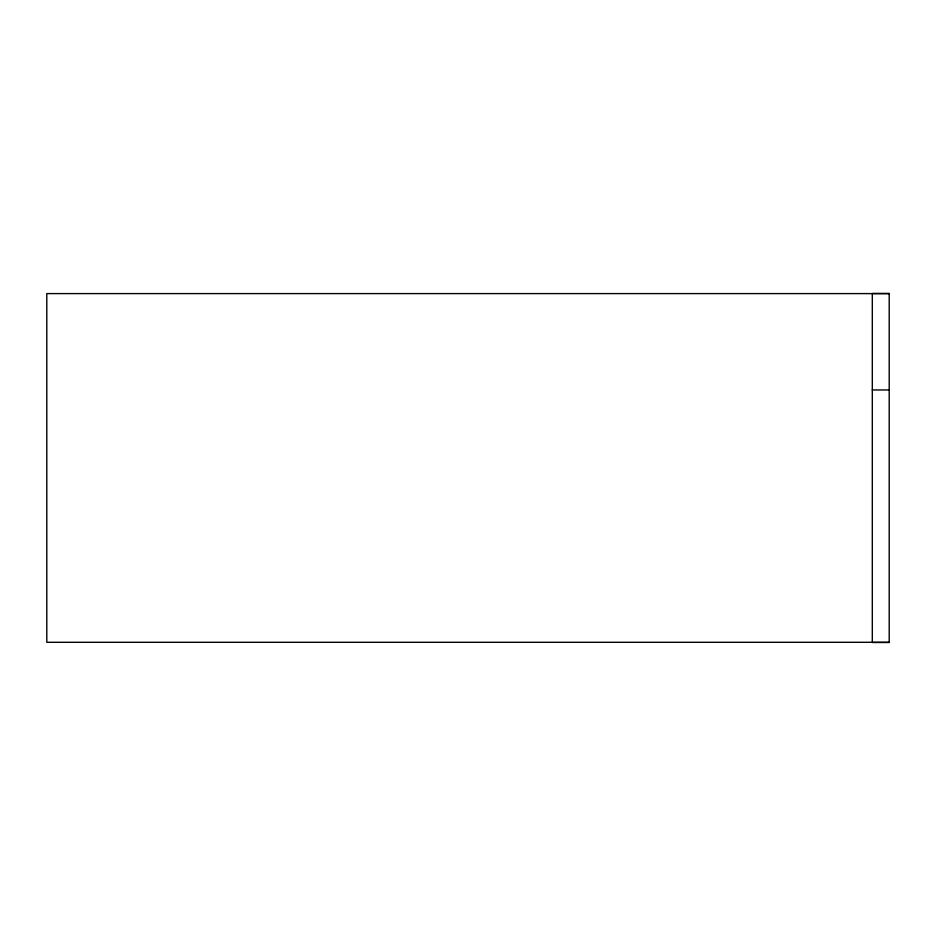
<?xml version="1.0" encoding="UTF-8"?>
<svg xmlns="http://www.w3.org/2000/svg" width="936" height="936" viewBox="0 0 936 936"><rect width="100%" height="100%" fill="white"/><g stroke="black" fill="none" stroke-linecap="round" stroke-linejoin="round"><path stroke-width="1.4" d="M889.2 293.6L46.8 293.6L46.8 642.295L889.2 642.295M872.305 389.961L889.2 389.961M889.2 293.506L872.305 293.506L872.305 642.494L889.2 642.494L889.2 293.506"/></g></svg>
